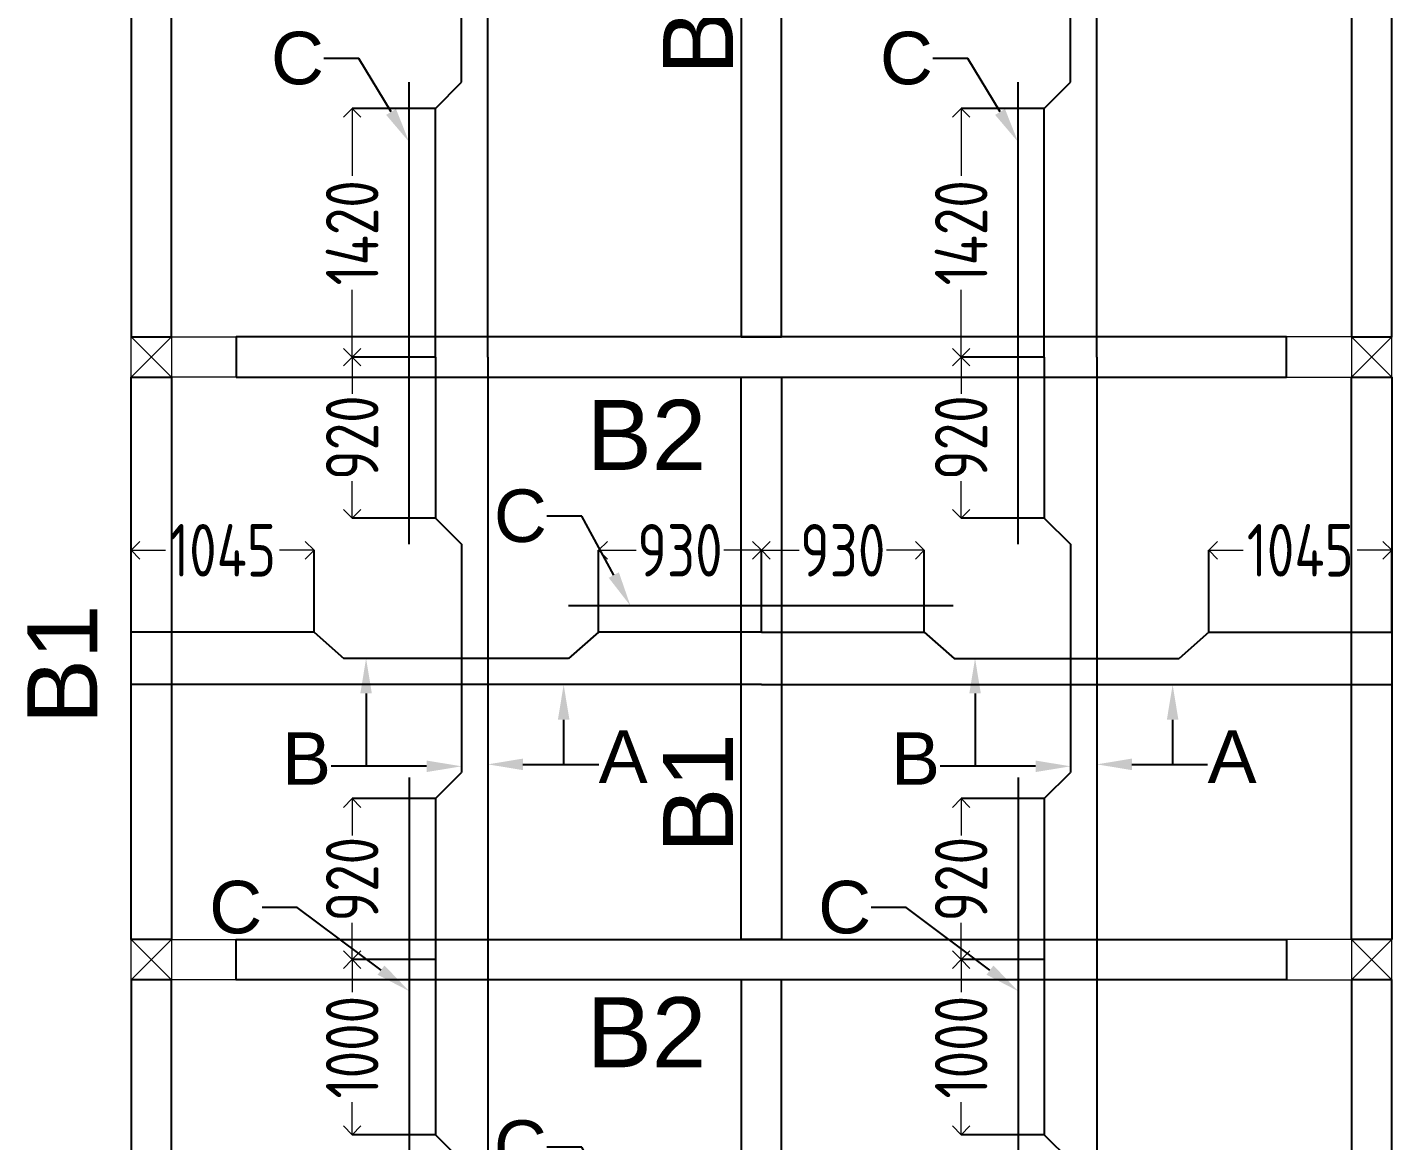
# Model space of a CAD drawing. Header units: inches. Extents: x -605 to 2991212, y -2872845 to 0.
# Drawn here: x 2795425 to 2803218, y -2638662 to -2632303 of the extents above; entities that cross this region are included whole.
import ezdxf
from ezdxf import colors
from ezdxf.entities.mleader import LeaderData, LeaderLine
from ezdxf.enums import TextEntityAlignment as Align
from ezdxf.math import Vec2, Vec3

# ---------------------------------------------------------------- set-up
doc = ezdxf.new("R2010")
doc.units = ezdxf.units.IN
doc.header["$LTSCALE"] = 600
doc.header["$MEASUREMENT"] = 0
doc.layers.add('RC BEAM', color=130, linetype='Continuous')
for name, color, linetype, lineweight in [('rDIMension', 1, 'Continuous', 18), ('rRCC 2', 40, 'Continuous', 15), ('rREINF 1', 1, 'Continuous', 25)]:
    doc.layers.add(name, color=color, linetype=linetype, lineweight=lineweight)
doc.styles.add('DIM', font='geniso.shx', dxfattribs={"width": 0.85})
doc.styles.get("Standard").update_dxf_attribs({"font": 'arial.ttf'})
doc.dimstyles.new('ST-100', dxfattribs={"dimscale": 100, "dimtxt": 2.5, "dimasz": 2, "dimexe": 0.18, "dimexo": 0.0625, "dimgap": 0.2, "dimtad": 0, "dimdec": 0, "dimzin": 0, "dimdsep": 46, "dimtxsty": 'DIM', "dimblk": 'OPEN90', "dimcen": 0.09, "dimclrd": 256, "dimclrt": 7, "dimadec": 0, "dimazin": 0, "dimtfac": 1, "dimtdec": 0, "dimtofl": 0, "dimtmove": 0, "dimatfit": 3, "dimldrblk": 'OPEN90', "dimfxl": 1, "dimtolj": 1, "dimtzin": 0, "dimlwd": -1, "dimarcsym": 0})

# ---------------------------------------------------------------- blocks, each defined once
blk = doc.blocks.new('_Open90')
at = {"color": 0, "linetype": 'ByBlock', "lineweight": -2}
for p, q in [((0, 0), (-1, 0)), ((-0.5, 0.5), (0, 0)), ((0, 0), (-0.5, -0.5))]:
    blk.add_line(p, q, dxfattribs=at)
blk = doc.blocks.new('*D2303')
at = {"layer": 'Defpoints', "color": 0}
for p in [(2797756, -2632767.3), (2797280.9, -2634186.8), (2797756, -2634186.8)]:
    blk.add_point(p, dxfattribs=at)
at = {"layer": 'rDIMension', "color": 0, "linetype": 'ByBlock', "lineweight": -2}
for p, q in [((2797756, -2632767.3), (2797280.9, -2632767.3)), ((2797756, -2634186.8), (2797280.9, -2634186.8))]:
    blk.add_line(p, q, dxfattribs=at)
at = {"layer": 'rDIMension'}
for p, q in [((2797280.9, -2632867.3), (2797280.9, -2633150.9)), ((2797280.9, -2634086.8), (2797280.9, -2633803.1))]:
    blk.add_line(p, q, dxfattribs=at)
at = {"layer": 'rDIMension', "xscale": 100, "yscale": 100, "zscale": 100}
for p, rotation in [((2797280.9, -2632767.3), 90), ((2797280.9, -2634186.8), 270)]:
    blk.add_blockref('_Open90', p, dxfattribs=dict(at, rotation=rotation))
at = {"layer": 'rDIMension', "color": 7, "insert": (2797280.9, -2633477), "char_height": 300, "attachment_point": 5, "rotation": 90, "style": 'DIM'}
blk.add_mtext('\\A1;1420', dxfattribs=at)
blk = doc.blocks.new('*D2309')
at = {"layer": 'Defpoints', "color": 0}
for p in [(2796018.1, -2635290), (2796018.1, -2635757.3), (2797062.9, -2635757.3)]:
    blk.add_point(p, dxfattribs=at)
at = {"layer": 'rDIMension', "color": 0, "linetype": 'ByBlock', "lineweight": -2}
for p, q in [((2796018.1, -2635757.3), (2796018.1, -2635290)), ((2797062.9, -2635757.3), (2797062.9, -2635290))]:
    blk.add_line(p, q, dxfattribs=at)
at = {"layer": 'rDIMension'}
for p, q in [((2796118.1, -2635290), (2796214.5, -2635290)), ((2796962.9, -2635290), (2796866.5, -2635290))]:
    blk.add_line(p, q, dxfattribs=at)
at = {"layer": 'rDIMension', "xscale": 100, "yscale": 100, "zscale": 100, "rotation": 180}
blk.add_blockref('_Open90', (2796018.1, -2635290), dxfattribs=at)
at = {"layer": 'rDIMension', "xscale": 100, "yscale": 100, "zscale": 100}
blk.add_blockref('_Open90', (2797062.9, -2635290), dxfattribs=at)
at = {"layer": 'rDIMension', "color": 7, "insert": (2796540.5, -2635290), "char_height": 300, "attachment_point": 5, "style": 'DIM'}
blk.add_mtext('\\A1;1045', dxfattribs=at)
blk = doc.blocks.new('*D2310')
at = {"layer": 'Defpoints', "color": 0}
for p in [(2799618.1, -2635290), (2798688.4, -2635757.3), (2799618.1, -2635757.3)]:
    blk.add_point(p, dxfattribs=at)
at = {"layer": 'rDIMension', "color": 0, "linetype": 'ByBlock', "lineweight": -2}
for p, q in [((2798688.4, -2635757.3), (2798688.4, -2635290)), ((2799618.1, -2635757.3), (2799618.1, -2635290))]:
    blk.add_line(p, q, dxfattribs=at)
at = {"layer": 'rDIMension'}
for p, q in [((2798788.4, -2635290), (2798903.7, -2635290)), ((2799518.1, -2635290), (2799402.9, -2635290))]:
    blk.add_line(p, q, dxfattribs=at)
at = {"layer": 'rDIMension', "xscale": 100, "yscale": 100, "zscale": 100, "rotation": 180}
blk.add_blockref('_Open90', (2798688.4, -2635290), dxfattribs=at)
at = {"layer": 'rDIMension', "xscale": 100, "yscale": 100, "zscale": 100}
blk.add_blockref('_Open90', (2799618.1, -2635290), dxfattribs=at)
at = {"layer": 'rDIMension', "color": 7, "insert": (2799153.3, -2635290), "char_height": 300, "attachment_point": 5, "style": 'DIM'}
blk.add_mtext('\\A1;930', dxfattribs=at)
blk = doc.blocks.new('*D2311')
at = {"layer": 'Defpoints', "color": 0}
for p in [(2803218.2, -2635290), (2802173.4, -2635757.3), (2803218.2, -2635757.3)]:
    blk.add_point(p, dxfattribs=at)
at = {"layer": 'rDIMension', "color": 0, "linetype": 'ByBlock', "lineweight": -2}
for p, q in [((2802173.4, -2635757.3), (2802173.4, -2635290)), ((2803218.2, -2635757.3), (2803218.2, -2635290))]:
    blk.add_line(p, q, dxfattribs=at)
at = {"layer": 'rDIMension'}
for p, q in [((2802273.4, -2635290), (2802369.8, -2635290)), ((2803118.2, -2635290), (2803021.8, -2635290))]:
    blk.add_line(p, q, dxfattribs=at)
at = {"layer": 'rDIMension', "xscale": 100, "yscale": 100, "zscale": 100, "rotation": 180}
blk.add_blockref('_Open90', (2802173.4, -2635290), dxfattribs=at)
at = {"layer": 'rDIMension', "xscale": 100, "yscale": 100, "zscale": 100}
blk.add_blockref('_Open90', (2803218.2, -2635290), dxfattribs=at)
at = {"layer": 'rDIMension', "color": 7, "insert": (2802695.8, -2635290), "char_height": 300, "attachment_point": 5, "style": 'DIM'}
blk.add_mtext('\\A1;1045', dxfattribs=at)
blk = doc.blocks.new('*D2312')
at = {"layer": 'Defpoints', "color": 0}
for p in [(2799618.1, -2635290), (2799618.1, -2635757.3), (2800547.9, -2635757.3)]:
    blk.add_point(p, dxfattribs=at)
at = {"layer": 'rDIMension', "color": 0, "linetype": 'ByBlock', "lineweight": -2}
for p, q in [((2799618.1, -2635757.3), (2799618.1, -2635290)), ((2800547.9, -2635757.3), (2800547.9, -2635290))]:
    blk.add_line(p, q, dxfattribs=at)
at = {"layer": 'rDIMension'}
for p, q in [((2799718.1, -2635290), (2799833.4, -2635290)), ((2800447.9, -2635290), (2800332.6, -2635290))]:
    blk.add_line(p, q, dxfattribs=at)
at = {"layer": 'rDIMension', "xscale": 100, "yscale": 100, "zscale": 100, "rotation": 180}
blk.add_blockref('_Open90', (2799618.1, -2635290), dxfattribs=at)
at = {"layer": 'rDIMension', "xscale": 100, "yscale": 100, "zscale": 100}
blk.add_blockref('_Open90', (2800547.9, -2635290), dxfattribs=at)
at = {"layer": 'rDIMension', "color": 7, "insert": (2800083, -2635290), "char_height": 300, "attachment_point": 5, "style": 'DIM'}
blk.add_mtext('\\A1;930', dxfattribs=at)
blk = doc.blocks.new('*D2377')
at = {"layer": 'Defpoints', "color": 0}
for p in [(2797280.9, -2634186.8), (2797756, -2634186.8), (2797756, -2635106.5)]:
    blk.add_point(p, dxfattribs=at)
at = {"layer": 'rDIMension', "color": 0, "linetype": 'ByBlock', "lineweight": -2}
for p, q in [((2797756, -2634186.8), (2797280.9, -2634186.8)), ((2797756, -2635106.5), (2797280.9, -2635106.5))]:
    blk.add_line(p, q, dxfattribs=at)
at = {"layer": 'rDIMension'}
for p, q in [((2797280.9, -2634286.8), (2797280.9, -2634397)), ((2797280.9, -2635006.5), (2797280.9, -2634896.2))]:
    blk.add_line(p, q, dxfattribs=at)
at = {"layer": 'rDIMension', "xscale": 100, "yscale": 100, "zscale": 100}
for p, rotation in [((2797280.9, -2634186.8), 90), ((2797280.9, -2635106.5), 270)]:
    blk.add_blockref('_Open90', p, dxfattribs=dict(at, rotation=rotation))
at = {"layer": 'rDIMension', "color": 7, "insert": (2797280.9, -2634646.6), "char_height": 300, "attachment_point": 5, "rotation": 90, "style": 'DIM'}
blk.add_mtext('\\A1;920', dxfattribs=at)
blk = doc.blocks.new('*D2378')
at = {"layer": 'Defpoints', "color": 0}
for p in [(2797756, -2636708), (2797280.9, -2637627.8), (2797756, -2637627.8)]:
    blk.add_point(p, dxfattribs=at)
at = {"layer": 'rDIMension', "color": 0, "linetype": 'ByBlock', "lineweight": -2}
for p, q in [((2797756, -2636708), (2797280.9, -2636708)), ((2797756, -2637627.8), (2797280.9, -2637627.8))]:
    blk.add_line(p, q, dxfattribs=at)
at = {"layer": 'rDIMension'}
for p, q in [((2797280.9, -2636808), (2797280.9, -2636918.3)), ((2797280.9, -2637527.8), (2797280.9, -2637417.5))]:
    blk.add_line(p, q, dxfattribs=at)
at = {"layer": 'rDIMension', "xscale": 100, "yscale": 100, "zscale": 100}
for p, rotation in [((2797280.9, -2636708), 90), ((2797280.9, -2637627.8), 270)]:
    blk.add_blockref('_Open90', p, dxfattribs=dict(at, rotation=rotation))
at = {"layer": 'rDIMension', "color": 7, "insert": (2797280.9, -2637167.9), "char_height": 300, "attachment_point": 5, "rotation": 90, "style": 'DIM'}
blk.add_mtext('\\A1;920', dxfattribs=at)
blk = doc.blocks.new('*D2379')
at = {"layer": 'Defpoints', "color": 0}
for p in [(2801234.1, -2632767.3), (2800759.1, -2634186.8), (2801234.1, -2634186.8)]:
    blk.add_point(p, dxfattribs=at)
at = {"layer": 'rDIMension', "color": 0, "linetype": 'ByBlock', "lineweight": -2}
for p, q in [((2801234.1, -2632767.3), (2800759.1, -2632767.3)), ((2801234.1, -2634186.8), (2800759.1, -2634186.8))]:
    blk.add_line(p, q, dxfattribs=at)
at = {"layer": 'rDIMension'}
for p, q in [((2800759.1, -2632867.3), (2800759.1, -2633150.9)), ((2800759.1, -2634086.8), (2800759.1, -2633803.1))]:
    blk.add_line(p, q, dxfattribs=at)
at = {"layer": 'rDIMension', "xscale": 100, "yscale": 100, "zscale": 100}
for p, rotation in [((2800759.1, -2632767.3), 90), ((2800759.1, -2634186.8), 270)]:
    blk.add_blockref('_Open90', p, dxfattribs=dict(at, rotation=rotation))
at = {"layer": 'rDIMension', "color": 7, "insert": (2800759.1, -2633477), "char_height": 300, "attachment_point": 5, "rotation": 90, "style": 'DIM'}
blk.add_mtext('\\A1;1420', dxfattribs=at)
blk = doc.blocks.new('*D2380')
at = {"layer": 'Defpoints', "color": 0}
for p in [(2800759.1, -2634186.8), (2801234.1, -2634186.8), (2801234.1, -2635106.5)]:
    blk.add_point(p, dxfattribs=at)
at = {"layer": 'rDIMension', "color": 0, "linetype": 'ByBlock', "lineweight": -2}
for p, q in [((2801234.1, -2634186.8), (2800759.1, -2634186.8)), ((2801234.1, -2635106.5), (2800759.1, -2635106.5))]:
    blk.add_line(p, q, dxfattribs=at)
at = {"layer": 'rDIMension'}
for p, q in [((2800759.1, -2634286.8), (2800759.1, -2634397)), ((2800759.1, -2635006.5), (2800759.1, -2634896.2))]:
    blk.add_line(p, q, dxfattribs=at)
at = {"layer": 'rDIMension', "xscale": 100, "yscale": 100, "zscale": 100}
for p, rotation in [((2800759.1, -2634186.8), 90), ((2800759.1, -2635106.5), 270)]:
    blk.add_blockref('_Open90', p, dxfattribs=dict(at, rotation=rotation))
at = {"layer": 'rDIMension', "color": 7, "insert": (2800759.1, -2634646.6), "char_height": 300, "attachment_point": 5, "rotation": 90, "style": 'DIM'}
blk.add_mtext('\\A1;920', dxfattribs=at)
blk = doc.blocks.new('*D2381')
at = {"layer": 'Defpoints', "color": 0}
for p in [(2801234.1, -2636708), (2800759.1, -2637627.8), (2801234.1, -2637627.8)]:
    blk.add_point(p, dxfattribs=at)
at = {"layer": 'rDIMension', "color": 0, "linetype": 'ByBlock', "lineweight": -2}
for p, q in [((2801234.1, -2636708), (2800759.1, -2636708)), ((2801234.1, -2637627.8), (2800759.1, -2637627.8))]:
    blk.add_line(p, q, dxfattribs=at)
at = {"layer": 'rDIMension'}
for p, q in [((2800759.1, -2636808), (2800759.1, -2636918.3)), ((2800759.1, -2637527.8), (2800759.1, -2637417.5))]:
    blk.add_line(p, q, dxfattribs=at)
at = {"layer": 'rDIMension', "xscale": 100, "yscale": 100, "zscale": 100}
for p, rotation in [((2800759.1, -2636708), 90), ((2800759.1, -2637627.8), 270)]:
    blk.add_blockref('_Open90', p, dxfattribs=dict(at, rotation=rotation))
at = {"layer": 'rDIMension', "color": 7, "insert": (2800759.1, -2637167.9), "char_height": 300, "attachment_point": 5, "rotation": 90, "style": 'DIM'}
blk.add_mtext('\\A1;920', dxfattribs=at)
blk = doc.blocks.new('*D2382')
at = {"layer": 'Defpoints', "color": 0}
for p in [(2797756, -2637627.8), (2797280.9, -2638627.4), (2797756, -2638627.4)]:
    blk.add_point(p, dxfattribs=at)
at = {"layer": 'rDIMension', "color": 0, "linetype": 'ByBlock', "lineweight": -2}
for p, q in [((2797756, -2637627.8), (2797280.9, -2637627.8)), ((2797756, -2638627.4), (2797280.9, -2638627.4))]:
    blk.add_line(p, q, dxfattribs=at)
at = {"layer": 'rDIMension'}
for p, q in [((2797280.9, -2637727.8), (2797280.9, -2637814.2)), ((2797280.9, -2638527.4), (2797280.9, -2638440.9))]:
    blk.add_line(p, q, dxfattribs=at)
at = {"layer": 'rDIMension', "xscale": 100, "yscale": 100, "zscale": 100}
for p, rotation in [((2797280.9, -2637627.8), 90), ((2797280.9, -2638627.4), 270)]:
    blk.add_blockref('_Open90', p, dxfattribs=dict(at, rotation=rotation))
at = {"layer": 'rDIMension', "color": 7, "insert": (2797280.9, -2638127.6), "char_height": 300, "attachment_point": 5, "rotation": 90, "style": 'DIM'}
blk.add_mtext('\\A1;1000', dxfattribs=at)
blk = doc.blocks.new('*D2384')
at = {"layer": 'Defpoints', "color": 0}
for p in [(2801234.1, -2637627.8), (2800759.1, -2638627.4), (2801234.1, -2638627.4)]:
    blk.add_point(p, dxfattribs=at)
at = {"layer": 'rDIMension', "color": 0, "linetype": 'ByBlock', "lineweight": -2}
for p, q in [((2801234.1, -2637627.8), (2800759.1, -2637627.8)), ((2801234.1, -2638627.4), (2800759.1, -2638627.4))]:
    blk.add_line(p, q, dxfattribs=at)
at = {"layer": 'rDIMension'}
for p, q in [((2800759.1, -2637727.8), (2800759.1, -2637814.2)), ((2800759.1, -2638527.4), (2800759.1, -2638440.9))]:
    blk.add_line(p, q, dxfattribs=at)
at = {"layer": 'rDIMension', "xscale": 100, "yscale": 100, "zscale": 100}
for p, rotation in [((2800759.1, -2637627.8), 90), ((2800759.1, -2638627.4), 270)]:
    blk.add_blockref('_Open90', p, dxfattribs=dict(at, rotation=rotation))
at = {"layer": 'rDIMension', "color": 7, "insert": (2800759.1, -2638127.6), "char_height": 300, "attachment_point": 5, "rotation": 90, "style": 'DIM'}
blk.add_mtext('\\A1;1000', dxfattribs=at)

msp = doc.modelspace()

# ---------------------------------------------------------------- linework, layer by layer
at = {"layer": 'RC BEAM', "color": 1}
for points in [[(2798056, -2634186.8), (2798056, -2628631.8)], [(2801534.1, -2634186.8), (2801534.1, -2628631.8)], [(2797906, -2632615.8), (2797906, -2630317.7)], [(2801384.1, -2632615.8), (2801384.1, -2630317.7)], [(2797606, -2635255.9), (2797606, -2632615.8)], [(2797756, -2632767.3), (2797906, -2632615.8)], [(2801084.1, -2635255.9), (2801084.1, -2632615.8)], [(2801234.1, -2632767.3), (2801384.1, -2632615.8)], [(2797756, -2634186.8), (2797756, -2632767.3)], [(2801234.1, -2634186.8), (2801234.1, -2632767.3)], [(2797756, -2634186.8), (2797756, -2635106.5)], [(2798056, -2634186.8), (2798056, -2637627.8)], [(2801234.1, -2634186.8), (2801234.1, -2635106.5)], [(2801534.1, -2634186.8), (2801534.1, -2637627.8)], [(2797756, -2635106.5), (2797906, -2635255.9)], [(2801234.1, -2635106.5), (2801384.1, -2635255.9)], [(2797906, -2635255.9), (2797906, -2636558.6)], [(2801384.1, -2635255.9), (2801384.1, -2636558.6)], [(2800712.7, -2635607.3), (2798517.3, -2635607.3)], [(2797062.9, -2635757.3), (2796018.1, -2635757.3)], [(2797062.9, -2635757.3), (2797233, -2635907.3)], [(2798688.4, -2635757.3), (2798517.3, -2635907.3)], [(2799618.1, -2635757.3), (2798688.4, -2635757.3)], [(2799618.1, -2635757.3), (2800547.9, -2635757.3)], [(2800547.9, -2635757.3), (2800719, -2635907.3)], [(2802173.4, -2635757.3), (2802003.3, -2635907.3)], [(2802173.4, -2635757.3), (2803218.2, -2635757.3)], [(2798517.3, -2635907.3), (2797233, -2635907.3)], [(2800719, -2635907.3), (2802003.3, -2635907.3)], [(2799618.1, -2636057.3), (2796018.1, -2636057.3)], [(2799618.1, -2636057.3), (2803218.2, -2636057.3)], [(2797606, -2636588.3), (2797606, -2638777.2)], [(2797756, -2636708), (2797906, -2636558.6)], [(2801084.1, -2636588.3), (2801084.1, -2638777.2)], [(2801234.1, -2636708), (2801384.1, -2636558.6)], [(2797756, -2636708), (2797756, -2637627.8)], [(2801234.1, -2636708), (2801234.1, -2637627.8)], [(2797756, -2637627.8), (2797756, -2638627.4)], [(2798056, -2637627.8), (2798056, -2641392.3)], [(2801234.1, -2637627.8), (2801234.1, -2638627.4)], [(2801534.1, -2637627.8), (2801534.1, -2641392.3)], [(2797756, -2638627.4), (2797906, -2638777.2)], [(2801234.1, -2638627.4), (2801384.1, -2638777.2)]]:
    msp.add_lwpolyline(points, dxfattribs=at)
at = {"layer": 'RC BEAM'}
for points in [[(2796018.1, -2634071.8), (2796248.1, -2634071.8), (2796248.1, -2628861.8), (2796018.1, -2628861.8)], [(2799733.1, -2628861.8), (2799503.1, -2628861.8), (2799503.1, -2634071.8), (2799733.1, -2634071.8)], [(2802988.2, -2634071.8), (2803218.2, -2634071.8), (2803218.2, -2628861.8), (2802988.2, -2628861.8)], [(2796618.1, -2634301.8), (2802618.2, -2634301.8), (2802618.2, -2634071.8), (2796618.1, -2634071.8)], [(2796248.1, -2637512.8), (2796018.1, -2637512.8), (2796018.1, -2634301.8), (2796248.1, -2634301.8)], [(2799733.1, -2637512.8), (2799503.1, -2637512.8), (2799503.1, -2634301.8), (2799733.1, -2634301.8)], [(2803218.2, -2637512.8), (2802988.2, -2637512.8), (2802988.2, -2634301.8), (2803218.2, -2634301.8)], [(2802618.2, -2637742.8), (2796618.1, -2637742.8), (2796618.1, -2637512.8), (2802618.2, -2637512.8)], [(2796018.1, -2641277.3), (2796248.1, -2641277.3), (2796248.1, -2637742.8), (2796018.1, -2637742.8)], [(2799503.1, -2641277.3), (2799733.1, -2641277.3), (2799733.1, -2637742.8), (2799503.1, -2637742.8)], [(2802988.2, -2641277.3), (2803218.2, -2641277.3), (2803218.2, -2637742.8), (2802988.2, -2637742.8)]]:
    msp.add_lwpolyline(points, close=True, dxfattribs=at)
at = {"layer": 'rRCC 2', "color": 6}
for p, q in [((2796018.1, -2634071.8), (2796248.1, -2634301.8)), ((2796018.1, -2634301.8), (2796248.1, -2634071.8)), ((2803218.2, -2634071.8), (2802988.2, -2634301.8)), ((2803218.2, -2634301.8), (2802988.2, -2634071.8)), ((2796018.1, -2637512.8), (2796248.1, -2637742.8)), ((2796018.1, -2637742.8), (2796248.1, -2637512.8)), ((2803218.2, -2637512.8), (2802988.2, -2637742.8)), ((2803218.2, -2637742.8), (2802988.2, -2637512.8))]:
    msp.add_line(p, q, dxfattribs=at)
for points in [[(2796018.1, -2634301.8), (2796018.1, -2634071.8), (2796618.1, -2634071.8), (2796618.1, -2634301.8)], [(2796018.1, -2634071.8), (2796248.1, -2634071.8), (2796248.1, -2634301.8), (2796018.1, -2634301.8)], [(2803218.2, -2634301.8), (2803218.2, -2634071.8), (2802618.2, -2634071.8), (2802618.2, -2634301.8)], [(2803218.2, -2634071.8), (2802988.2, -2634071.8), (2802988.2, -2634301.8), (2803218.2, -2634301.8)], [(2796018.1, -2637742.8), (2796018.1, -2637512.8), (2796618.1, -2637512.8), (2796618.1, -2637742.8)], [(2796018.1, -2637512.8), (2796248.1, -2637512.8), (2796248.1, -2637742.8), (2796018.1, -2637742.8)], [(2803218.2, -2637742.8), (2803218.2, -2637512.8), (2802618.2, -2637512.8), (2802618.2, -2637742.8)], [(2803218.2, -2637512.8), (2802988.2, -2637512.8), (2802988.2, -2637742.8), (2803218.2, -2637742.8)]]:
    msp.add_lwpolyline(points, close=True, dxfattribs=at)

# ---------------------------------------------------------------- texts
at = {"layer": 'rRCC 2'}
for p in [(2799256.1, -2632234.8), (2795625.3, -2635941.9), (2799256.1, -2636676.4)]:
    msp.add_text('B1', height=400, rotation=90, dxfattribs=at).set_placement(p, align=Align.MIDDLE_CENTER)
for p in [(2798961.8, -2634631.2), (2798961.8, -2638042.2)]:
    msp.add_text('B2', height=400, dxfattribs=at).set_placement(p, align=Align.MIDDLE_CENTER)

# ---------------------------------------------------------------- dimensions: what is measured, and where the dimension line sits
at = {"layer": 'rDIMension', "color": 1, "linetype": 'ByBlock'}
for base, p1, p2, angle, picture, middle in [((2797280.9387553, -2634186.7539666), (2797755.994523, -2632767.2539666), (2797755.994523, -2634186.7539666), 90, '*D2303', (2797280.9387553, -2633477.0039666)), ((2800759.0634549, -2634186.7539666), (2801234.1192225, -2632767.2539666), (2801234.1192225, -2634186.7539666), 90, '*D2379', (2800759.0634549, -2633477.0039666)), ((2797280.9, -2634186.8), (2797756, -2635106.5), (2797756, -2634186.8), 90, '*D2377', (2797280.9, -2634646.6)), ((2800759.1, -2634186.8), (2801234.1, -2635106.5), (2801234.1, -2634186.8), 90, '*D2380', (2800759.1, -2634646.6)), ((2799618.1, -2635290), (2800547.9, -2635757.3), (2799618.1, -2635757.3), 180, '*D2312', (2800083, -2635290)), ((2803218.2, -2635290), (2802173.4, -2635757.3), (2803218.2, -2635757.3), 180, '*D2311', (2802695.8, -2635290)), ((2797280.9, -2637627.8), (2797756, -2636708), (2797756, -2637627.8), 90, '*D2378', (2797280.9, -2637167.9)), ((2800759.1, -2637627.8), (2801234.1, -2636708), (2801234.1, -2637627.8), 90, '*D2381', (2800759.1, -2637167.9)), ((2797280.9, -2638627.4), (2797756, -2637627.8), (2797756, -2638627.4), 90, '*D2382', (2797280.9, -2638127.6)), ((2800759.1, -2638627.4), (2801234.1, -2637627.8), (2801234.1, -2638627.4), 90, '*D2384', (2800759.1, -2638127.6))]:
    dim = msp.add_linear_dim(base=base, p1=p1, p2=p2, angle=angle, dimstyle='ST-100', override={"dimtxt": 3, "dimasz": 1, "dimexe": 0, "dimexo": 0, "dimblk": 'Open90', "dimtmove": 1, "dimfxl": 1.25, "dimtfillclr": 256, "dimarcsym": 2}, dxfattribs=at)
    dim.commit()
    dim.dimension.update_dxf_attribs({"geometry": picture, "text_midpoint": middle})
for base, p1, p2, picture, middle in [((2796018.1, -2635290), (2797062.9, -2635757.3), (2796018.1, -2635757.3), '*D2309', (2796540.5, -2635290)), ((2799618.1, -2635290), (2798688.4, -2635757.3), (2799618.1, -2635757.3), '*D2310', (2799153.3, -2635290))]:
    dim = msp.add_linear_dim(base=base, p1=p1, p2=p2, dimstyle='ST-100', override={"dimtxt": 3, "dimasz": 1, "dimexe": 0, "dimexo": 0, "dimblk": 'Open90', "dimtmove": 1, "dimfxl": 1.25, "dimtfillclr": 256, "dimarcsym": 2}, dxfattribs=at)
    dim.commit()
    dim.dimension.update_dxf_attribs({"geometry": picture, "text_midpoint": middle})

# ---------------------------------------------------------------- leaders
at = {"layer": 'rREINF 1', "color": 3, "linetype": 'ByBlock'}
ml = msp.add_multileader_mtext('Standard', dxfattribs=at)
ml.set_content('C', color=3)
ml.set_leader_properties()
ml.build(insert=Vec2(0, 0))
ml.multileader.update_dxf_attribs({"text_top_attachment_type": 0, "text_bottom_attachment_type": 0, "dogleg_length": 200, "arrow_head_size": 200})
ctx = ml.context
ctx.base_point, ctx.char_height, ctx.arrow_head_size, ctx.landing_gap_size, ctx.plane_origin = Vec3(2796854.3, -2632481.4), 300, 200, 0.09, Vec3(2797184.6, -2633208.7)
ctx.text_align_type = 2
notes = []
notes.append((ctx, [(1, (1, 1, 0), (2797319.7, -2632481.4), (-1, 0), 200, [(0, [(2797606, -2632958.1)], 256, [])])]))
ctx.mtext.insert, ctx.mtext.alignment, ctx.mtext.flow_direction = Vec3(2797119.6, -2632328.8), 3, 5
ml = msp.add_multileader_mtext('Standard', dxfattribs=at)
ml.set_content('C', color=3)
ml.set_leader_properties()
ml.build(insert=Vec2(0, 0))
ml.multileader.update_dxf_attribs({"text_top_attachment_type": 0, "text_bottom_attachment_type": 0, "dogleg_length": 200, "arrow_head_size": 200})
ctx = ml.context
ctx.base_point, ctx.char_height, ctx.arrow_head_size, ctx.landing_gap_size, ctx.plane_origin = Vec3(2800332.4, -2632481.4), 300, 200, 0.09, Vec3(2800662.7, -2633208.7)
ctx.text_align_type = 2
notes.append((ctx, [(1, (1, 1, 0), (2800797.8, -2632481.4), (-1, 0), 200, [(0, [(2801084.1, -2632958.1)], 256, [])])]))
ctx.mtext.insert, ctx.mtext.alignment, ctx.mtext.flow_direction = Vec3(2800597.7, -2632328.8), 3, 5
ml = msp.add_multileader_mtext('Standard', dxfattribs=at)
ml.set_content('C', color=3)
ml.set_leader_properties()
ml.build(insert=Vec2(0, 0))
ml.multileader.update_dxf_attribs({"text_top_attachment_type": 0, "text_bottom_attachment_type": 0, "dogleg_length": 200, "arrow_head_size": 200})
ctx = ml.context
ctx.base_point, ctx.char_height, ctx.arrow_head_size, ctx.landing_gap_size, ctx.plane_origin = Vec3(2798127.6, -2635095.1), 300, 200, 0.09, Vec3(2798449, -2636095.1)
ctx.text_align_type = 2
notes.append((ctx, [(1, (1, 1, 0), (2798593, -2635095.1), (-1, 0), 200, [(0, [(2798870.4, -2635607.3)], 256, [])])]))
ctx.mtext.insert, ctx.mtext.alignment, ctx.mtext.flow_direction = Vec3(2798392.9, -2634942.5), 3, 5
ml = msp.add_multileader_mtext('Standard', dxfattribs=at)
ml.set_content('B', color=3)
ml.set_leader_properties()
ml.build(insert=Vec2(0, 0))
ml.multileader.update_dxf_attribs({"text_top_attachment_type": 0, "text_bottom_attachment_type": 0, "dogleg_length": 200, "arrow_head_size": 200})
ctx = ml.context
ctx.base_point, ctx.char_height, ctx.arrow_head_size, ctx.landing_gap_size, ctx.plane_origin = Vec3(2796933.6, -2636523.6), 300, 200, 0.09, Vec3(2797394.5, -2635930.4)
ctx.text_align_type = 2
notes.append((ctx, [(0, (1, 1, 0), (2797360.4, -2636523.6), (-1, 0), 200, [(0, [(2797360.4, -2635907.3)], 256, [])])]))
ctx.mtext.insert, ctx.mtext.alignment, ctx.mtext.flow_direction = Vec3(2797160.3, -2636329.2), 3, 5
ml = msp.add_multileader_mtext('Standard', dxfattribs=at)
ml.set_content('B', color=3)
ml.set_leader_properties()
ml.build(insert=Vec2(0, 0))
ml.multileader.update_dxf_attribs({"text_top_attachment_type": 0, "text_bottom_attachment_type": 0, "dogleg_length": 200, "arrow_head_size": 200})
ctx = ml.context
ctx.base_point, ctx.char_height, ctx.arrow_head_size, ctx.landing_gap_size, ctx.plane_origin = Vec3(2800411.8, -2636523.6), 300, 200, 0.09, Vec3(2800872.6, -2635930.4)
ctx.text_align_type = 2
notes.append((ctx, [(0, (1, 1, 0), (2800838.5, -2636523.6), (-1, 0), 200, [(0, [(2800838.5, -2635907.3)], 256, [])])]))
ctx.mtext.insert, ctx.mtext.alignment, ctx.mtext.flow_direction = Vec3(2800638.4, -2636329.2), 3, 5
ml = msp.add_multileader_mtext('Standard', dxfattribs=at)
ml.set_content('A', color=3)
ml.set_leader_properties()
ml.build(insert=Vec2(0, 0))
ml.multileader.update_dxf_attribs({"text_top_attachment_type": 0, "text_bottom_attachment_type": 0, "dogleg_length": 200, "arrow_head_size": 200})
ctx = ml.context
ctx.base_point, ctx.char_height, ctx.arrow_head_size, ctx.landing_gap_size, ctx.plane_origin = Vec3(2798688.8, -2636512.5), 300, 200, 0.09, Vec3(2798642.2, -2635919.3)
notes.append((ctx, [(0, (1, 1, 0), (2798488.8, -2636512.5), (1, 0), 200, [(0, [(2798488.8, -2636057.3)], 256, [])])]))
ctx.mtext.insert, ctx.mtext.flow_direction = Vec3(2798688.9, -2636318.1), 5
ml = msp.add_multileader_mtext('Standard', dxfattribs=at)
ml.set_content('A', color=3)
ml.set_leader_properties()
ml.build(insert=Vec2(0, 0))
ml.multileader.update_dxf_attribs({"text_top_attachment_type": 0, "text_bottom_attachment_type": 0, "dogleg_length": 200, "arrow_head_size": 200})
ctx = ml.context
ctx.base_point, ctx.char_height, ctx.arrow_head_size, ctx.landing_gap_size, ctx.plane_origin = Vec3(2802166.9, -2636512.5), 300, 200, 0.09, Vec3(2802120.3, -2635919.3)
notes.append((ctx, [(0, (1, 1, 0), (2801966.9, -2636512.5), (1, 0), 200, [(0, [(2801966.9, -2636057.3)], 256, [])])]))
ctx.mtext.insert, ctx.mtext.flow_direction = Vec3(2802167, -2636318.1), 5
ml = msp.add_multileader_mtext('Standard', dxfattribs=at)
ml.set_content('', color=3)
ml.set_leader_properties()
ml.build(insert=Vec2(0, 0))
ml.multileader.update_dxf_attribs({"text_top_attachment_type": 0, "text_bottom_attachment_type": 0, "dogleg_length": 200, "arrow_head_size": 200})
ctx = ml.context
ctx.base_point, ctx.char_height, ctx.arrow_head_size, ctx.landing_gap_size, ctx.plane_origin = Vec3(2797160.2, -2636523.6), 300, 200, 0.09, Vec3(2797963.7, -2636523.6)
ctx.text_align_type = 2
notes.append((ctx, [(0, (1, 1, 0), (2797360.4, -2636523.6), (-1, 0), 200, [(0, [(2797906, -2636523.6)], 256, [])])]))
ctx.mtext.insert, ctx.mtext.alignment, ctx.mtext.flow_direction = Vec3(2797160.3, -2636373.6), 3, 5
ml = msp.add_multileader_mtext('Standard', dxfattribs=at)
ml.set_content('', color=3)
ml.set_leader_properties()
ml.build(insert=Vec2(0, 0))
ml.multileader.update_dxf_attribs({"text_top_attachment_type": 0, "text_bottom_attachment_type": 0, "dogleg_length": 200, "arrow_head_size": 200})
ctx = ml.context
ctx.base_point, ctx.char_height, ctx.arrow_head_size, ctx.landing_gap_size, ctx.plane_origin = Vec3(2798688.8, -2636512.5), 300, 200, 0.09, Vec3(2798072.9, -2636512.5)
notes.append((ctx, [(0, (1, 1, 0), (2798488.8, -2636512.5), (1, 0), 200, [(0, [(2798056, -2636512.5)], 256, [])])]))
ctx.mtext.insert, ctx.mtext.flow_direction = Vec3(2798688.9, -2636362.5), 5
ml = msp.add_multileader_mtext('Standard', dxfattribs=at)
ml.set_content('', color=3)
ml.set_leader_properties()
ml.build(insert=Vec2(0, 0))
ml.multileader.update_dxf_attribs({"text_top_attachment_type": 0, "text_bottom_attachment_type": 0, "dogleg_length": 200, "arrow_head_size": 200})
ctx = ml.context
ctx.base_point, ctx.char_height, ctx.arrow_head_size, ctx.landing_gap_size, ctx.plane_origin = Vec3(2800638.3, -2636523.6), 300, 200, 0.09, Vec3(2801441.8, -2636523.6)
ctx.text_align_type = 2
notes.append((ctx, [(0, (1, 1, 0), (2800838.5, -2636523.6), (-1, 0), 200, [(0, [(2801384.1, -2636523.6)], 256, [])])]))
ctx.mtext.insert, ctx.mtext.alignment, ctx.mtext.flow_direction = Vec3(2800638.4, -2636373.6), 3, 5
ml = msp.add_multileader_mtext('Standard', dxfattribs=at)
ml.set_content('', color=3)
ml.set_leader_properties()
ml.build(insert=Vec2(0, 0))
ml.multileader.update_dxf_attribs({"text_top_attachment_type": 0, "text_bottom_attachment_type": 0, "dogleg_length": 200, "arrow_head_size": 200})
ctx = ml.context
ctx.base_point, ctx.char_height, ctx.arrow_head_size, ctx.landing_gap_size, ctx.plane_origin = Vec3(2802166.9, -2636512.5), 300, 200, 0.09, Vec3(2801551.1, -2636512.5)
notes.append((ctx, [(0, (1, 1, 0), (2801966.9, -2636512.5), (1, 0), 200, [(0, [(2801534.1, -2636512.5)], 256, [])])]))
ctx.mtext.insert, ctx.mtext.flow_direction = Vec3(2802167, -2636362.5), 5
ml = msp.add_multileader_mtext('Standard', dxfattribs=at)
ml.set_content('C', color=3)
ml.set_leader_properties()
ml.build(insert=Vec2(0, 0))
ml.multileader.update_dxf_attribs({"text_top_attachment_type": 0, "text_bottom_attachment_type": 0, "dogleg_length": 200, "arrow_head_size": 200})
ctx = ml.context
ctx.base_point, ctx.char_height, ctx.arrow_head_size, ctx.landing_gap_size, ctx.plane_origin = Vec3(2796501.5, -2637330.3), 300, 200, 0.09, Vec3(2797184.6, -2638057.7)
ctx.text_align_type = 2
notes.append((ctx, [(1, (1, 1, 0), (2796966.9, -2637330.3), (-1, 0), 200, [(0, [(2797606, -2637807.1)], 256, [])])]))
ctx.mtext.insert, ctx.mtext.alignment, ctx.mtext.flow_direction = Vec3(2796766.8, -2637177.7), 3, 5
ml = msp.add_multileader_mtext('Standard', dxfattribs=at)
ml.set_content('C', color=3)
ml.set_leader_properties()
ml.build(insert=Vec2(0, 0))
ml.multileader.update_dxf_attribs({"text_top_attachment_type": 0, "text_bottom_attachment_type": 0, "dogleg_length": 200, "arrow_head_size": 200})
ctx = ml.context
ctx.base_point, ctx.char_height, ctx.arrow_head_size, ctx.landing_gap_size, ctx.plane_origin = Vec3(2799979.6, -2637330.3), 300, 200, 0.09, Vec3(2800662.7, -2638057.7)
ctx.text_align_type = 2
notes.append((ctx, [(1, (1, 1, 0), (2800445, -2637330.3), (-1, 0), 200, [(0, [(2801084.1, -2637807.1)], 256, [])])]))
ctx.mtext.insert, ctx.mtext.alignment, ctx.mtext.flow_direction = Vec3(2800244.9, -2637177.7), 3, 5
ml = msp.add_multileader_mtext('Standard', dxfattribs=at)
ml.set_content('C', color=3)
ml.set_leader_properties()
ml.build(insert=Vec2(0, 0))
ml.multileader.update_dxf_attribs({"text_top_attachment_type": 0, "text_bottom_attachment_type": 0, "dogleg_length": 200, "arrow_head_size": 200})
ctx = ml.context
ctx.base_point, ctx.char_height, ctx.arrow_head_size, ctx.landing_gap_size, ctx.plane_origin = Vec3(2798127.6, -2638697.8), 300, 200, 0.09, Vec3(2798449, -2639697.9)
ctx.text_align_type = 2
notes.append((ctx, [(1, (1, 1, 0), (2798593, -2638697.8), (-1, 0), 200, [(0, [(2798870.4, -2639210)], 256, [])])]))
ctx.mtext.insert, ctx.mtext.alignment, ctx.mtext.flow_direction = Vec3(2798392.9, -2638545.3), 3, 5
for ctx, leaders in notes:
    for number, flags, end, landing, length, lines in leaders:
        leader = LeaderData()
        leader.index, (leader.has_last_leader_line, leader.has_dogleg_vector, leader.attachment_direction) = number, flags
        leader.last_leader_point, leader.dogleg_vector, leader.dogleg_length = Vec3(end), Vec3(landing), length
        for number, points, colour, breaks in lines:
            line = LeaderLine()
            line.index, line.vertices, line.color, line.breaks = number, Vec3.list(points), colors.encode_raw_color(colour), breaks
            leader.lines.append(line)
        ctx.leaders.append(leader)

doc.saveas('drawing.dxf')
